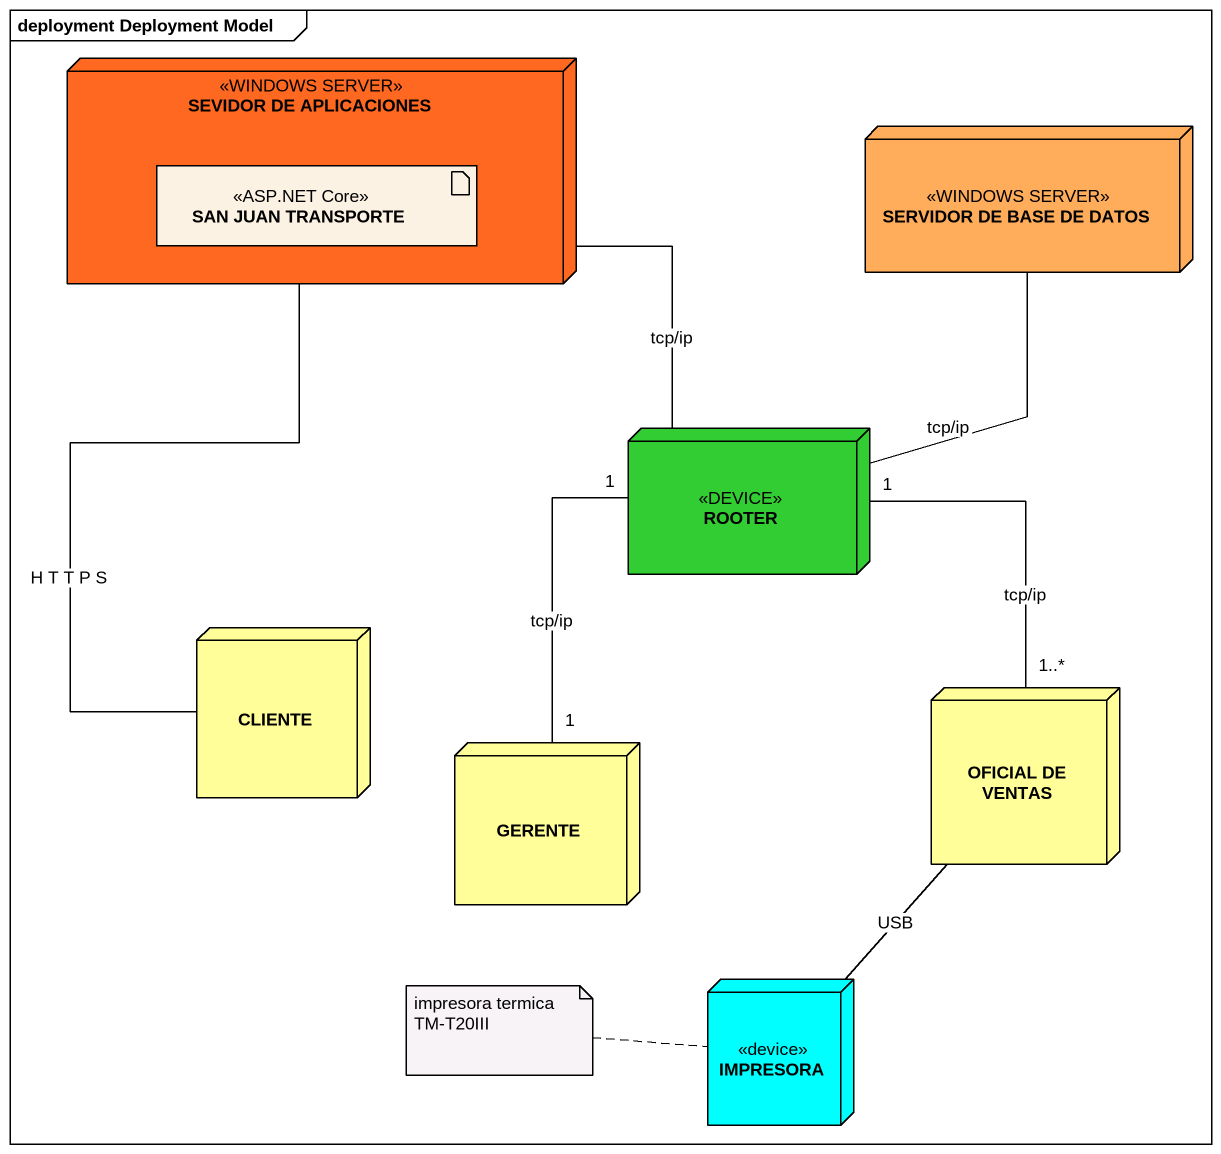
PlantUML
@startuml
mainframe deployment Deployment Model
node "SEVIDOR DE APLICACIONES" as SEVIDOR_DE_APLICACIONES <<WINDOWS SERVER>> #FF6820 {
  artifact "SAN JUAN TRANSPORTE" as SAN_JUAN_TRANSPORTE <<ASP.NET Core>>
}
node "SERVIDOR DE BASE DE DATOS" as SERVIDOR_DE_BASE_DE_DATOS <<WINDOWS SERVER>> #FFAD5B
node ROOTER <<DEVICE>> #32CD32
node CLIENTE #FFFE99
node "OFICIAL DE VENTAS" as OFICIAL_DE_VENTAS #FFFE99
node GERENTE #FFFE99
node IMPRESORA <<device>> #00FFFF
SEVIDOR_DE_APLICACIONES -- CLIENTE : H T T P S
ROOTER -up- SEVIDOR_DE_APLICACIONES : tcp/ip
ROOTER -up- SERVIDOR_DE_BASE_DE_DATOS : tcp/ip
ROOTER "1" -- "1..*" OFICIAL_DE_VENTAS : tcp/ip
ROOTER "1" -- "1" GERENTE : tcp/ip
IMPRESORA -up- OFICIAL_DE_VENTAS : USB
note left of IMPRESORA
  impresora termica
  TM-T20III
end note
@enduml
